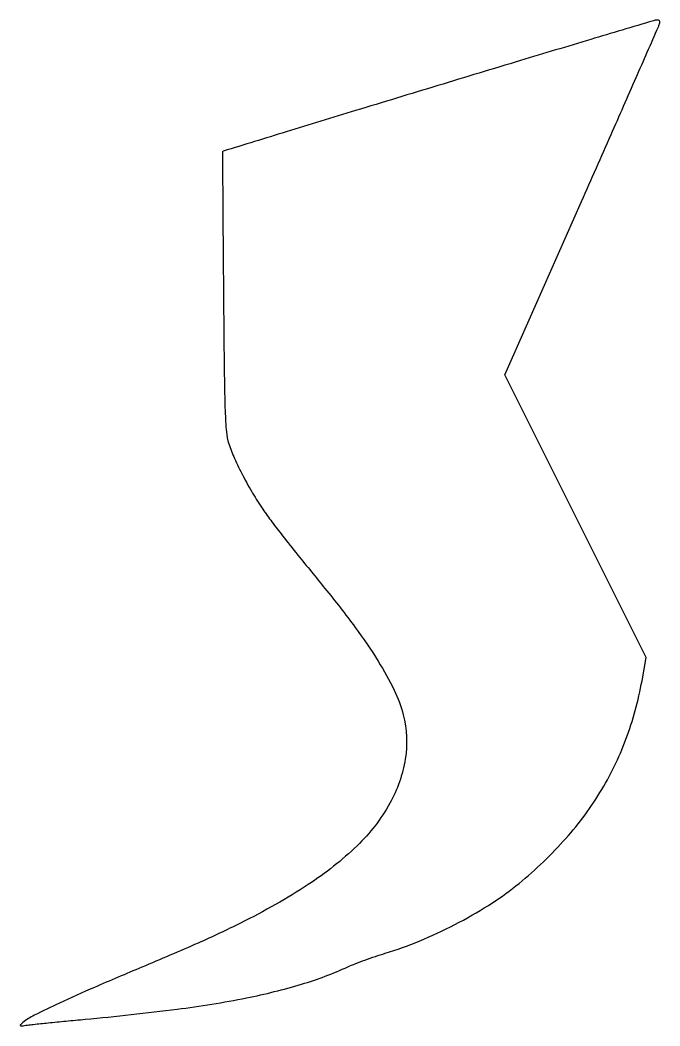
# Model space of a CAD drawing. Extents: x 0 to 283, y 0 to 444.
import ezdxf

# ---------------------------------------------------------------- set-up
doc = ezdxf.new("R2010")
doc.units = 0

msp = doc.modelspace()

# ---------------------------------------------------------------- linework, layer by layer
msp.add_lwpolyline([(184.697227, 415.010113, 0.000275), (148.33189, 403.947664, 0.000457), (117.684833, 394.575701, 0.000012), (89.940368, 386.062908, 0.196572), (89.697227, 385.863893, 0.126183), (89.617556, 385.546096, 0.000021), (89.715635, 367.541269, 0.000505), (89.845189, 347.607058, 0.000305), (90.03685, 324, 0.000662), (90.40469, 287.410215, 0.005962), (90.778013, 271.390958, 0.012486), (91.332987, 262.182528, 0.05893), (92.39759, 257.007552, 0.025366), (94.92463, 250.517983, 0.014307), (98.605194, 242.911589, 0.013944), (102.915165, 235.154831, 0.017029), (107.388072, 228.162706, 0.008936), (111.427361, 222.517041, 0.006587), (116.092423, 216.406822, 0.003856), (122.883199, 207.887319, 0.000815), (134.867452, 193.137093, -0.011717), (148.233249, 175.933254, -0.020613), (158.33781, 161.031025, -0.02501), (165.439147, 148.173597, -0.050904), (169.42345, 137.355655, -0.103303), (170.307572, 117.848384, -0.087664), (163.50554, 98.338357, -0.073685), (149.049377, 79.613411, -0.047113), (127.5, 62.467488, -0.015518), (113.085545, 53.691307, -0.0138), (97.586362, 45.45869, -0.011117), (78.807637, 36.653882, -0.005122), (54, 25.990695, 0.002956), (33.051724, 17.093722, 0.00709), (17.659563, 10.18828, 0.007641), (6.526617, 4.794278, 0.054283), (1.5, 1.537388, 0.013744), (0.316211, 0.51811, 0.517924), (0.353199, 0.219694, 0.155285), (0.886694, 0.12063, 0.003484), (3.5, 0.466219, -0.008755), (6.076269, 0.779318, -0.000762), (12.640625, 1.450594, -0.001001), (20.473957, 2.223731, -0.000778), (29, 3.03461, 0.008034), (69.594058, 7.490621, 0.017918), (100.255077, 12.477411, 0.023198), (124.549322, 18.511538, 0.034777), (145, 26.194408, -0.014232), (148.18828, 27.544002, -0.006119), (152.512501, 29.170309, -0.006049), (157.162797, 30.791229, -0.007949), (161.446812, 32.151239, 0.025902), (176.472554, 37.522115, 0.020131), (192.214563, 44.843728, 0.02039), (207.012564, 53.245323, 0.030299), (219.156143, 61.873081, 0.038353), (240.091727, 81.572008, 0.046929), (256.249252, 103.031975, 0.04837), (267.753646, 126.552311, 0.045219), (274.842279, 152.37937), (276.686997, 162.663216), (245.494155, 224.995732), (214.301312, 287.328249), (248.159965, 363.914125, 0.00022), (261.180658, 393.401148, 0.000356), (272.236574, 418.516962, 0.000048), (282.058382, 440.878137, 0.026272), (282.576696, 442.25, 0.057665), (282.734269, 443.054124, 0.184893), (282.582176, 443.56876, 0.186864), (282.126868, 443.846858, 0.059041), (281.317388, 443.89622, 0.058358), (279.886285, 443.645215, 0.000074), (252.185543, 435.368116, 0.000658), (221.174198, 426.052337, 0.000405)], format="xyb", close=True)

doc.saveas('drawing.dxf')
